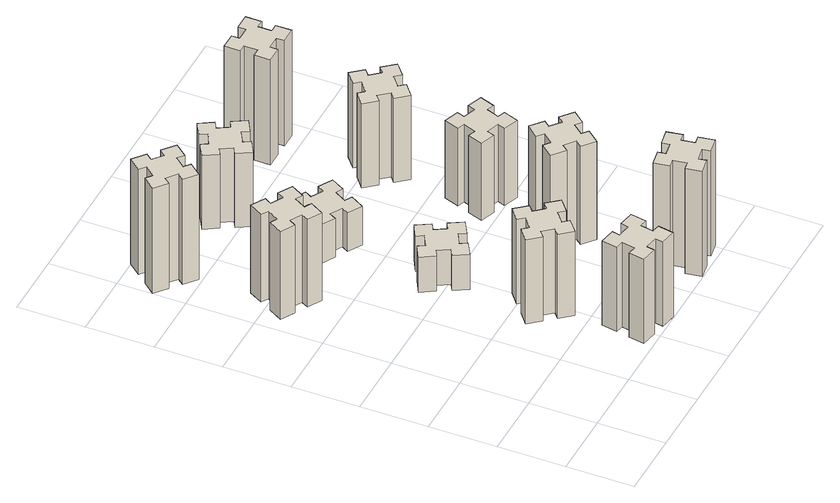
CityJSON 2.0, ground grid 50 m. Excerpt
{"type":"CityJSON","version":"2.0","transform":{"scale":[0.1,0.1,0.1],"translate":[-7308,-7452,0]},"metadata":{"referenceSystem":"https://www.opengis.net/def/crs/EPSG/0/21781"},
"CityObjects":{
"building1":{"type":"Building","attributes":{"class":"1000","function":"1000","usage":"1000","yearOfConstruction":2016,"roofType":"1000","measuredHeight":75,"storeysAboveGround":30,"storeysBelowGround":0},"geometry":[{"type":"Solid","lod":"1","boundaries":[[[[0,1,2,3,4,5,6,7,8,9,10,11,12,13,14,15,16,17,18,19]],[[17,16,20,21]],[[16,15,22,20]],[[15,14,23,22]],[[14,13,24,23]],[[13,12,25,24]],[[12,11,26,25]],[[11,10,27,26]],[[10,9,28,27]],[[9,8,29,28]],[[8,7,30,29]],[[7,6,31,30]],[[6,5,32,31]],[[5,4,33,32]],[[4,3,34,33]],[[3,2,35,34]],[[2,1,36,35]],[[1,0,37,36]],[[0,19,38,37]],[[19,18,39,38]],[[18,17,21,39]],[[24,25,26,27,28,29,30,31,32,33,34,35,36,37,38,39,21,20,22,23]]]]}]},
"building2":{"type":"Building","attributes":{"class":"1000","function":"1000","usage":"1000","yearOfConstruction":2016,"roofType":"1000","measuredHeight":72,"storeysAboveGround":30,"storeysBelowGround":0},"geometry":[{"type":"Solid","lod":"1","boundaries":[[[[40,41,42,43,44,45,46,47,48,49,50,51,52,53,54,55,56,57,58,59]],[[57,56,60,61]],[[56,55,62,60]],[[55,54,63,62]],[[54,53,64,63]],[[53,52,65,64]],[[52,51,66,65]],[[51,50,67,66]],[[50,49,68,67]],[[49,48,69,68]],[[48,47,70,69]],[[47,46,71,70]],[[46,45,72,71]],[[45,44,73,72]],[[44,43,74,73]],[[43,42,75,74]],[[42,41,76,75]],[[41,40,77,76]],[[40,59,78,77]],[[59,58,79,78]],[[58,57,61,79]],[[64,65,66,67,68,69,70,71,72,73,74,75,76,77,78,79,61,60,62,63]]]]}]},
"building3":{"type":"Building","attributes":{"class":"1000","function":"1000","usage":"1000","yearOfConstruction":2016,"roofType":"1000","measuredHeight":90,"storeysAboveGround":30,"storeysBelowGround":0},"geometry":[{"type":"Solid","lod":"1","boundaries":[[[[80,81,82,83,84,85,86,87,88,89,90,91,92,93,94,95,96,97,98,99]],[[97,96,100,101]],[[96,95,102,100]],[[95,94,103,102]],[[94,93,104,103]],[[93,92,105,104]],[[92,91,106,105]],[[91,90,107,106]],[[90,89,108,107]],[[89,88,109,108]],[[88,87,110,109]],[[87,86,111,110]],[[86,85,112,111]],[[85,84,113,112]],[[84,83,114,113]],[[83,82,115,114]],[[82,81,116,115]],[[81,80,117,116]],[[80,99,118,117]],[[99,98,119,118]],[[98,97,101,119]],[[104,105,106,107,108,109,110,111,112,113,114,115,116,117,118,119,101,100,102,103]]]]}]},
"building4":{"type":"Building","attributes":{"class":"1000","function":"1000","usage":"1000","yearOfConstruction":2016,"roofType":"1000","measuredHeight":72,"storeysAboveGround":30,"storeysBelowGround":0},"geometry":[{"type":"Solid","lod":"1","boundaries":[[[[120,121,122,123,124,125,126,127,128,129,130,131,132,133,134,135,136,137,138,139]],[[137,136,140,141]],[[136,135,142,140]],[[135,134,143,142]],[[134,133,144,143]],[[133,132,145,144]],[[132,131,146,145]],[[131,130,147,146]],[[130,129,148,147]],[[129,128,149,148]],[[128,127,150,149]],[[127,126,151,150]],[[126,125,152,151]],[[125,124,153,152]],[[124,123,154,153]],[[123,122,155,154]],[[122,121,156,155]],[[121,120,157,156]],[[120,139,158,157]],[[139,138,159,158]],[[138,137,141,159]],[[144,145,146,147,148,149,150,151,152,153,154,155,156,157,158,159,141,140,142,143]]]]}]},
"building5":{"type":"Building","attributes":{"class":"1000","function":"1000","usage":"1000","yearOfConstruction":2016,"roofType":"1000","measuredHeight":30,"storeysAboveGround":30,"storeysBelowGround":0},"geometry":[{"type":"Solid","lod":"1","boundaries":[[[[160,161,162,163,164,165,166,167,168,169,170,171,172,173,174,175,176,177,178,179]],[[177,176,180,181]],[[176,175,182,180]],[[175,174,183,182]],[[174,173,184,183]],[[173,172,185,184]],[[172,171,186,185]],[[171,170,187,186]],[[170,169,188,187]],[[169,168,189,188]],[[168,167,190,189]],[[167,166,191,190]],[[166,165,192,191]],[[165,164,193,192]],[[164,163,194,193]],[[163,162,195,194]],[[162,161,196,195]],[[161,160,197,196]],[[160,179,198,197]],[[179,178,199,198]],[[178,177,181,199]],[[184,185,186,187,188,189,190,191,192,193,194,195,196,197,198,199,181,180,182,183]]]]}]},
"building6":{"type":"Building","attributes":{"class":"1000","function":"1000","usage":"1000","yearOfConstruction":2016,"roofType":"1000","measuredHeight":33,"storeysAboveGround":30,"storeysBelowGround":0},"geometry":[{"type":"Solid","lod":"1","boundaries":[[[[200,201,202,203,204,205,206,207,208,209,210,211,212,213,214,215,216,217,218,219]],[[217,216,220,221]],[[216,215,222,220]],[[215,214,223,222]],[[214,213,224,223]],[[213,212,225,224]],[[212,211,226,225]],[[211,210,227,226]],[[210,209,228,227]],[[209,208,229,228]],[[208,207,230,229]],[[207,206,231,230]],[[206,205,232,231]],[[205,204,233,232]],[[204,203,234,233]],[[203,202,235,234]],[[202,201,236,235]],[[201,200,237,236]],[[200,219,238,237]],[[219,218,239,238]],[[218,217,221,239]],[[224,225,226,227,228,229,230,231,232,233,234,235,236,237,238,239,221,220,222,223]]]]}]},
"building7":{"type":"Building","attributes":{"class":"1000","function":"1000","usage":"1000","yearOfConstruction":2016,"roofType":"1000","measuredHeight":90,"storeysAboveGround":30,"storeysBelowGround":0},"geometry":[{"type":"Solid","lod":"1","boundaries":[[[[240,241,242,243,244,245,246,247,248,249,250,251,252,253,254,255,256,257,258,259]],[[257,256,260,261]],[[256,255,262,260]],[[255,254,263,262]],[[254,253,264,263]],[[253,252,265,264]],[[252,251,266,265]],[[251,250,267,266]],[[250,249,268,267]],[[249,248,269,268]],[[248,247,270,269]],[[247,246,271,270]],[[246,245,272,271]],[[245,244,273,272]],[[244,243,274,273]],[[243,242,275,274]],[[242,241,276,275]],[[241,240,277,276]],[[240,259,278,277]],[[259,258,279,278]],[[258,257,261,279]],[[264,265,266,267,268,269,270,271,272,273,274,275,276,277,278,279,261,260,262,263]]]]}]},
"building8":{"type":"Building","attributes":{"class":"1000","function":"1000","usage":"1000","yearOfConstruction":2016,"roofType":"1000","measuredHeight":63,"storeysAboveGround":30,"storeysBelowGround":0},"geometry":[{"type":"Solid","lod":"1","boundaries":[[[[280,281,282,283,284,285,286,287,288,289,290,291,292,293,294,295,296,297,298,299]],[[297,296,300,301]],[[296,295,302,300]],[[295,294,303,302]],[[294,293,304,303]],[[293,292,305,304]],[[292,291,306,305]],[[291,290,307,306]],[[290,289,308,307]],[[289,288,309,308]],[[288,287,310,309]],[[287,286,311,310]],[[286,285,312,311]],[[285,284,313,312]],[[284,283,314,313]],[[283,282,315,314]],[[282,281,316,315]],[[281,280,317,316]],[[280,299,318,317]],[[299,298,319,318]],[[298,297,301,319]],[[304,305,306,307,308,309,310,311,312,313,314,315,316,317,318,319,301,300,302,303]]]]}]},
"building9":{"type":"Building","attributes":{"class":"1000","function":"1000","usage":"1000","yearOfConstruction":2016,"roofType":"1000","measuredHeight":84,"storeysAboveGround":30,"storeysBelowGround":0},"geometry":[{"type":"Solid","lod":"1","boundaries":[[[[320,321,322,323,324,325,326,327,328,329,330,331,332,333,334,335,336,337,338,339]],[[337,336,340,341]],[[336,335,342,340]],[[335,334,343,342]],[[334,333,344,343]],[[333,332,345,344]],[[332,331,346,345]],[[331,330,347,346]],[[330,329,348,347]],[[329,328,349,348]],[[328,327,350,349]],[[327,326,351,350]],[[326,325,352,351]],[[325,324,353,352]],[[324,323,354,353]],[[323,322,355,354]],[[322,321,356,355]],[[321,320,357,356]],[[320,339,358,357]],[[339,338,359,358]],[[338,337,341,359]],[[344,345,346,347,348,349,350,351,352,353,354,355,356,357,358,359,341,340,342,343]]]]}]},
"building10":{"type":"Building","attributes":{"class":"1000","function":"1000","usage":"1000","yearOfConstruction":2016,"roofType":"1000","measuredHeight":66,"storeysAboveGround":30,"storeysBelowGround":0},"geometry":[{"type":"Solid","lod":"1","boundaries":[[[[360,361,362,363,364,365,366,367,368,369,370,371,372,373,374,375,376,377,378,379]],[[377,376,380,381]],[[376,375,382,380]],[[375,374,383,382]],[[374,373,384,383]],[[373,372,385,384]],[[372,371,386,385]],[[371,370,387,386]],[[370,369,388,387]],[[369,368,389,388]],[[368,367,390,389]],[[367,366,391,390]],[[366,365,392,391]],[[365,364,393,392]],[[364,363,394,393]],[[363,362,395,394]],[[362,361,396,395]],[[361,360,397,396]],[[360,379,398,397]],[[379,378,399,398]],[[378,377,381,399]],[[384,385,386,387,388,389,390,391,392,393,394,395,396,397,398,399,381,380,382,383]]]]}]},
"building11":{"type":"Building","attributes":{"class":"1000","function":"1000","usage":"1000","yearOfConstruction":2016,"roofType":"1000","measuredHeight":72,"storeysAboveGround":30,"storeysBelowGround":0},"geometry":[{"type":"Solid","lod":"1","boundaries":[[[[400,401,402,403,404,405,406,407,408,409,410,411,412,413,414,415,416,417,418,419]],[[417,416,420,421]],[[416,415,422,420]],[[415,414,423,422]],[[414,413,424,423]],[[413,412,425,424]],[[412,411,426,425]],[[411,410,427,426]],[[410,409,428,427]],[[409,408,429,428]],[[408,407,430,429]],[[407,406,431,430]],[[406,405,432,431]],[[405,404,433,432]],[[404,403,434,433]],[[403,402,435,434]],[[402,401,436,435]],[[401,400,437,436]],[[400,419,438,437]],[[419,418,439,438]],[[418,417,421,439]],[[424,425,426,427,428,429,430,431,432,433,434,435,436,437,438,439,421,420,422,423]]]]}]},
"building12":{"type":"Building","attributes":{"class":"1000","function":"1000","usage":"1000","yearOfConstruction":2016,"roofType":"1000","measuredHeight":90,"storeysAboveGround":30,"storeysBelowGround":0},"geometry":[{"type":"Solid","lod":"1","boundaries":[[[[440,441,442,443,444,445,446,447,448,449,450,451,452,453,454,455,456,457,458,459]],[[457,456,460,461]],[[456,455,462,460]],[[455,454,463,462]],[[454,453,464,463]],[[453,452,465,464]],[[452,451,466,465]],[[451,450,467,466]],[[450,449,468,467]],[[449,448,469,468]],[[448,447,470,469]],[[447,446,471,470]],[[446,445,472,471]],[[445,444,473,472]],[[444,443,474,473]],[[443,442,475,474]],[[442,441,476,475]],[[441,440,477,476]],[[440,459,478,477]],[[459,458,479,478]],[[458,457,461,479]],[[464,465,466,467,468,469,470,471,472,473,474,475,476,477,478,479,461,460,462,463]]]]}]}
},
"vertices":[
[416,2327,0],[466,2414,0],[518,2384,0],[578,2488,0],[474,2548,0],[444,2496,0],[357,2546,0],[387,2598,0],[283,2658,0],[223,2554,0],[275,2524,0],[225,2437,0],[173,2467,0],[113,2363,0],[217,2303,0],[247,2355,0],[334,2305,0],[304,2253,0],[408,2193,0],[468,2297,0],[334,2305,750],[304,2253,750],[247,2355,750],[217,2303,750],[113,2363,750],[173,2467,750],[225,2437,750],[275,2524,750],[223,2554,750],[283,2658,750],[387,2598,750],[357,2546,750],[444,2496,750],[474,2548,750],[578,2488,750],[518,2384,750],[466,2414,750],[416,2327,750],[468,2297,750],[408,2193,750],
[986,274,0],[968,175,0],[909,186,0],[888,67,0],[1007,47,0],[1017,106,0],[1115,88,0],[1105,29,0],[1223,8,0],[1244,127,0],[1185,137,0],[1202,235,0],[1261,225,0],[1282,343,0],[1164,364,0],[1154,305,0],[1055,322,0],[1066,381,0],[947,402,0],[927,284,0],[1055,322,720],[1066,381,720],[1154,305,720],[1164,364,720],[1282,343,720],[1261,225,720],[1202,235,720],[1185,137,720],[1244,127,720],[1223,8,720],[1105,29,720],[1115,88,720],[1017,106,720],[1007,47,720],[888,67,720],[909,186,720],[968,175,720],[986,274,720],[927,284,720],[947,402,720],
[136,3213,0],[213,3149,0],[174,3103,0],[266,3026,0],[343,3118,0],[297,3156,0],[362,3233,0],[408,3194,0],[485,3286,0],[393,3363,0],[354,3317,0],[278,3382,0],[316,3428,0],[224,3505,0],[147,3413,0],[193,3374,0],[129,3298,0],[83,3336,0],[6,3244,0],[98,3167,0],[129,3298,900],[83,3336,900],[193,3374,900],[147,3413,900],[224,3505,900],[316,3428,900],[278,3382,900],[354,3317,900],[393,3363,900],[485,3286,900],[408,3194,900],[362,3233,900],[297,3156,900],[343,3118,900],[266,3026,900],[174,3103,900],[213,3149,900],[136,3213,900],[98,3167,900],[6,3244,900],
[953,962,0],[876,897,0],[838,943,0],[746,866,0],[823,774,0],[869,813,0],[933,736,0],[887,698,0],[964,606,0],[1056,683,0],[1018,729,0],[1094,793,0],[1133,747,0],[1225,824,0],[1148,916,0],[1102,878,0],[1037,954,0],[1083,993,0],[1006,1085,0],[914,1008,0],[1037,954,720],[1083,993,720],[1102,878,720],[1148,916,720],[1225,824,720],[1133,747,720],[1094,793,720],[1018,729,720],[1056,683,720],[964,606,720],[887,698,720],[933,736,720],[869,813,720],[823,774,720],[746,866,720],[838,943,720],[876,897,720],[953,962,720],[914,1008,720],[1006,1085,720],
[865,1574,0],[915,1487,0],[863,1457,0],[923,1353,0],[1027,1413,0],[997,1465,0],[1084,1515,0],[1114,1463,0],[1218,1523,0],[1158,1627,0],[1106,1597,0],[1056,1684,0],[1108,1714,0],[1048,1818,0],[944,1758,0],[974,1706,0],[887,1656,0],[857,1708,0],[753,1648,0],[813,1544,0],[887,1656,300],[857,1708,300],[974,1706,300],[944,1758,300],[1048,1818,300],[1108,1714,300],[1056,1684,300],[1106,1597,300],[1158,1627,300],[1218,1523,300],[1114,1463,300],[1084,1515,300],[997,1465,300],[1027,1413,300],[923,1353,300],[863,1457,300],[915,1487,300],[865,1574,300],[813,1544,300],[753,1648,300],
[1056,2327,0],[1106,2414,0],[1158,2384,0],[1218,2488,0],[1114,2548,0],[1084,2496,0],[997,2546,0],[1027,2598,0],[923,2658,0],[863,2554,0],[915,2524,0],[865,2437,0],[813,2467,0],[753,2363,0],[857,2303,0],[887,2355,0],[974,2305,0],[944,2253,0],[1048,2193,0],[1108,2297,0],[974,2305,330],[944,2253,330],[887,2355,330],[857,2303,330],[753,2363,330],[813,2467,330],[865,2437,330],[915,2524,330],[863,2554,330],[923,2658,330],[1027,2598,330],[997,2546,330],[1084,2496,330],[1114,2548,330],[1218,2488,330],[1158,2384,330],[1106,2414,330],[1056,2327,330],[1108,2297,330],[1048,2193,330],
[1855,322,0],[1757,305,0],[1747,364,0],[1628,343,0],[1649,225,0],[1708,235,0],[1726,137,0],[1667,127,0],[1687,8,0],[1806,29,0],[1795,88,0],[1894,106,0],[1904,47,0],[2022,67,0],[2001,186,0],[1942,175,0],[1925,274,0],[1984,284,0],[1963,402,0],[1845,381,0],[1925,274,900],[1984,284,900],[1942,175,900],[2001,186,900],[2022,67,900],[1904,47,900],[1894,106,900],[1795,88,900],[1806,29,900],[1687,8,900],[1667,127,900],[1726,137,900],[1708,235,900],[1649,225,900],[1628,343,900],[1747,364,900],[1757,305,900],[1855,322,900],[1845,381,900],[1963,402,900],
[1106,3177,0],[1056,3264,0],[1108,3294,0],[1048,3398,0],[944,3338,0],[974,3286,0],[887,3236,0],[857,3288,0],[753,3228,0],[813,3124,0],[865,3154,0],[915,3067,0],[863,3037,0],[923,2933,0],[1027,2993,0],[997,3045,0],[1084,3095,0],[1114,3043,0],[1218,3103,0],[1158,3207,0],[1084,3095,630],[1114,3043,630],[997,3045,630],[1027,2993,630],[923,2933,630],[863,3037,630],[915,3067,630],[865,3154,630],[813,3124,630],[753,3228,630],[857,3288,630],[887,3236,630],[974,3286,630],[944,3338,630],[1048,3398,630],[1108,3294,630],[1056,3264,630],[1106,3177,630],[1158,3207,630],[1218,3103,630],
[1777,936,0],[1842,1013,0],[1888,974,0],[1965,1066,0],[1873,1143,0],[1834,1097,0],[1758,1162,0],[1796,1208,0],[1704,1285,0],[1627,1193,0],[1673,1154,0],[1609,1078,0],[1563,1116,0],[1486,1024,0],[1578,947,0],[1616,993,0],[1693,929,0],[1654,883,0],[1746,806,0],[1823,898,0],[1693,929,840],[1654,883,840],[1616,993,840],[1578,947,840],[1486,1024,840],[1563,1116,840],[1609,1078,840],[1673,1154,840],[1627,1193,840],[1704,1285,840],[1796,1208,840],[1758,1162,840],[1834,1097,840],[1873,1143,840],[1965,1066,840],[1888,974,840],[1842,1013,840],[1777,936,840],[1823,898,840],[1746,806,840],
[1910,1772,0],[1816,1806,0],[1837,1862,0],[1724,1903,0],[1683,1790,0],[1739,1770,0],[1705,1676,0],[1649,1697,0],[1607,1584,0],[1720,1543,0],[1741,1599,0],[1835,1565,0],[1814,1509,0],[1927,1467,0],[1968,1580,0],[1912,1601,0],[1946,1695,0],[2002,1674,0],[2043,1787,0],[1930,1828,0],[1946,1695,660],[2002,1674,660],[1912,1601,660],[1968,1580,660],[1927,1467,660],[1814,1509,660],[1835,1565,660],[1741,1599,660],[1720,1543,660],[1607,1584,660],[1649,1697,660],[1705,1676,660],[1739,1770,660],[1683,1790,660],[1724,1903,660],[1837,1862,660],[1816,1806,660],[1910,1772,660],[1930,1828,660],[2043,1787,660],
[1709,2393,0],[1773,2316,0],[1727,2278,0],[1804,2186,0],[1896,2263,0],[1858,2309,0],[1934,2373,0],[1973,2327,0],[2065,2404,0],[1988,2496,0],[1942,2458,0],[1877,2534,0],[1923,2573,0],[1846,2665,0],[1754,2588,0],[1793,2542,0],[1716,2477,0],[1678,2523,0],[1586,2446,0],[1663,2354,0],[1716,2477,720],[1678,2523,720],[1793,2542,720],[1754,2588,720],[1846,2665,720],[1923,2573,720],[1877,2534,720],[1942,2458,720],[1988,2496,720],[2065,2404,720],[1973,2327,720],[1934,2373,720],[1858,2309,720],[1896,2263,720],[1804,2186,720],[1727,2278,720],[1773,2316,720],[1709,2393,720],[1663,2354,720],[1586,2446,720],
[1675,3155,0],[1775,3155,0],[1775,3095,0],[1895,3095,0],[1895,3215,0],[1835,3215,0],[1835,3315,0],[1895,3315,0],[1895,3435,0],[1775,3435,0],[1775,3375,0],[1675,3375,0],[1675,3435,0],[1555,3435,0],[1555,3315,0],[1615,3315,0],[1615,3215,0],[1555,3215,0],[1555,3095,0],[1675,3095,0],[1615,3215,900],[1555,3215,900],[1615,3315,900],[1555,3315,900],[1555,3435,900],[1675,3435,900],[1675,3375,900],[1775,3375,900],[1775,3435,900],[1895,3435,900],[1895,3315,900],[1835,3315,900],[1835,3215,900],[1895,3215,900],[1895,3095,900],[1775,3095,900],[1775,3155,900],[1675,3155,900],[1675,3095,900],[1555,3095,900]
]}
